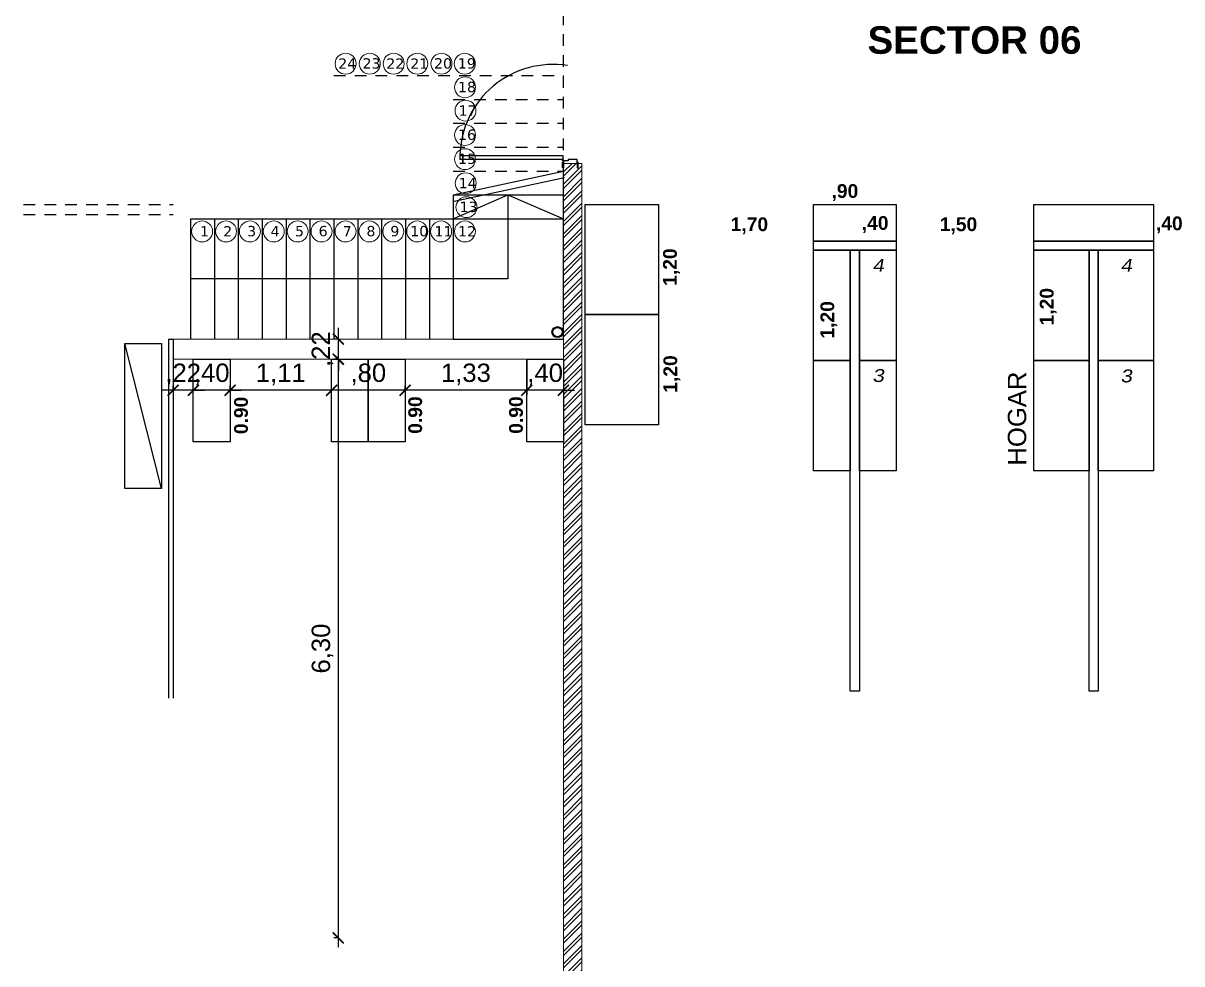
# Model space of a CAD drawing. Header units: metres. Extents: x 1093 to 1459, y -137 to 62.
# Drawn here: x 1112.44 to 1125.05, y -21.09 to -10.84 of the extents above; entities that cross this region are included whole.
import ezdxf

# ---------------------------------------------------------------- set-up
doc = ezdxf.new("R2010")
doc.units = ezdxf.units.M
doc.header["$LTSCALE"] = 0.508
doc.header["$PDMODE"] = 1
doc.header["$PDSIZE"] = -2
doc.linetypes.add('HIDDEN', pattern=[0.375, 0.25, -0.125])
doc.layers.get('0').update_dxf_attribs({"color": 9})
doc.layers.get('Defpoints').update_dxf_attribs({"color": 9})
for name, color, linetype in [('1-PROY', 9, 'HIDDEN'), ('2-texto', 9, 'Continuous'), ('3-muros', 9, 'Continuous'), ('3-tabiques', 9, 'Continuous'), ('4-carpinterias', 9, 'Continuous'), ('7-equipamiento', 9, 'Continuous'), ('8-cota equipam.', 9, 'Continuous'), ('8-cotas-100', 9, 'Continuous'), ('9-Hatch', 9, 'Continuous'), ('instalación', 9, 'Continuous')]:
    doc.layers.add(name, color=color, linetype=linetype)
doc.styles.add('ARIAL', font='arial.ttf', dxfattribs={"width": 1.15, "oblique": 10})
doc.styles.add('Helvetica (bold)', font='')
doc.styles.add('swiss', font='swissel.ttf')
doc.styles.get('Helvetica (bold)').set_extended_font_data('Helvetica', bold=True)
doc.dimstyles.new('dim-100', dxfattribs={"dimtxt": 0.2, "dimasz": 0.12, "dimexe": 0.05, "dimexo": 0, "dimgap": 0.05, "dimtad": 1, "dimzin": 4, "dimtxsty": 'swiss', "dimblk": 'ARCHTICK', "dimcen": 0.5, "dimdle": 0.1, "dimclrd": 256, "dimclre": 252, "dimclrt": 256, "dimadec": 0, "dimazin": 0, "dimtfac": 1, "dimtix": 1, "dimtmove": 2, "dimatfit": 3, "dimldrblk": 'OPEN30', "dimfxl": 0.05, "dimtolj": 1, "dimtzin": 0, "dimarcsym": 0})

# ---------------------------------------------------------------- blocks, each defined once
blk = doc.blocks.new('_ARCHTICK')
at = {"color": 0, "linetype": 'ByBlock', "const_width": 0.15}
blk.add_lwpolyline([(-0.5, -0.5), (0.5, 0.5)], dxfattribs=at)
blk = doc.blocks.new('*D665')
at = {"layer": '8-cotas-100', "color": 252, "lineweight": -2, "transparency": 16777216}
for p, q in [((1115.868, -14.503), (1115.818, -14.503)), ((1115.868, -20.803), (1115.818, -20.803))]:
    blk.add_line(p, q, dxfattribs=at)
at = {"layer": '8-cotas-100', "lineweight": -2, "transparency": 16777216}
blk.add_line((1115.868, -20.903), (1115.868, -14.403), dxfattribs=at)
at = {"layer": 'Defpoints', "color": 0, "transparency": 16777216}
for p in [(1115.868, -14.503), (1115.868, -14.503), (1115.868, -20.803)]:
    blk.add_point(p, dxfattribs=at)
at = {"layer": '8-cotas-100', "lineweight": -2, "transparency": 16777216, "xscale": 0.12, "yscale": 0.12, "zscale": 0.12}
for p, rotation in [((1115.868, -14.503), 90), ((1115.868, -20.803), 270)]:
    blk.add_blockref('_ARCHTICK', p, dxfattribs=dict(at, rotation=rotation))
at = {"layer": '8-cotas-100', "transparency": 16777216, "insert": (1115.696, -17.653), "char_height": 0.2, "attachment_point": 5, "rotation": 90, "style": 'swiss'}
blk.add_mtext('\\A1;6,30', dxfattribs=at)
blk = doc.blocks.new('_Open30')
at = {"color": 0, "linetype": 'ByBlock', "lineweight": -2}
for p, q in [((-1, 0.27), (0, 0)), ((0, 0), (-1, -0.27)), ((0, 0), (-1, 0))]:
    blk.add_line(p, q, dxfattribs=at)
blk = doc.blocks.new('*D666')
at = {"layer": '8-cotas-100', "lineweight": -2, "transparency": 16777216}
for p, q in [((1115.868, -14.283), (1115.868, -14.163)), ((1115.868, -14.503), (1115.868, -14.283)), ((1115.868, -14.503), (1115.868, -14.623))]:
    blk.add_line(p, q, dxfattribs=at)
at = {"layer": '8-cotas-100', "color": 252, "lineweight": -2, "transparency": 16777216}
for p, q in [((1115.868, -14.283), (1115.818, -14.283)), ((1115.868, -14.503), (1115.818, -14.503))]:
    blk.add_line(p, q, dxfattribs=at)
at = {"layer": 'Defpoints', "color": 0, "transparency": 16777216}
for p in [(1115.868, -14.283), (1115.868, -14.283), (1115.868, -14.503)]:
    blk.add_point(p, dxfattribs=at)
at = {"layer": '8-cotas-100', "lineweight": -2, "transparency": 16777216, "xscale": 0.12, "yscale": 0.12, "zscale": 0.12}
for p, rotation in [((1115.868, -14.283), 270), ((1115.868, -14.503), 90)]:
    blk.add_blockref('_ARCHTICK', p, dxfattribs=dict(at, rotation=rotation))
at = {"layer": '8-cotas-100', "transparency": 16777216, "insert": (1115.696, -14.393), "char_height": 0.2, "attachment_point": 5, "rotation": 90, "style": 'swiss'}
blk.add_mtext('\\A1;,22', dxfattribs=at)
blk = doc.blocks.new('*D668')
at = {"layer": '8-cotas-100', "color": 252, "lineweight": -2, "transparency": 16777216}
for p, q in [((1117.919, -14.503), (1117.919, -14.891)), ((1118.319, -14.503), (1118.319, -14.891))]:
    blk.add_line(p, q, dxfattribs=at)
at = {"layer": '8-cotas-100', "lineweight": -2, "transparency": 16777216}
for p, q in [((1117.919, -14.841), (1117.799, -14.841)), ((1118.319, -14.841), (1117.919, -14.841)), ((1118.319, -14.841), (1118.439, -14.841))]:
    blk.add_line(p, q, dxfattribs=at)
at = {"layer": 'Defpoints', "color": 0, "transparency": 16777216}
for p in [(1117.919, -14.503), (1118.319, -14.503), (1117.919, -14.841)]:
    blk.add_point(p, dxfattribs=at)
at = {"layer": '8-cotas-100', "lineweight": -2, "transparency": 16777216, "xscale": 0.12, "yscale": 0.12, "zscale": 0.12}
blk.add_blockref('_ARCHTICK', (1117.919, -14.841), dxfattribs=at)
at = {"layer": '8-cotas-100', "lineweight": -2, "transparency": 16777216, "xscale": 0.12, "yscale": 0.12, "zscale": 0.12, "rotation": 180}
blk.add_blockref('_ARCHTICK', (1118.319, -14.841), dxfattribs=at)
at = {"layer": '8-cotas-100', "transparency": 16777216, "insert": (1118.119, -14.669), "char_height": 0.2, "attachment_point": 5, "style": 'swiss'}
blk.add_mtext('\\A1;,40', dxfattribs=at)
blk = doc.blocks.new('*D669')
at = {"layer": '8-cotas-100', "color": 252, "lineweight": -2, "transparency": 16777216}
for p, q in [((1117.919, -14.503), (1117.919, -14.891)), ((1116.594, -14.841), (1116.594, -14.791))]:
    blk.add_line(p, q, dxfattribs=at)
at = {"layer": '8-cotas-100', "lineweight": -2, "transparency": 16777216}
blk.add_line((1118.019, -14.841), (1116.494, -14.841), dxfattribs=at)
at = {"layer": 'Defpoints', "color": 0, "transparency": 16777216}
for p in [(1117.919, -14.503), (1116.594, -14.841), (1116.594, -14.841)]:
    blk.add_point(p, dxfattribs=at)
at = {"layer": '8-cotas-100', "lineweight": -2, "transparency": 16777216, "xscale": 0.12, "yscale": 0.12, "zscale": 0.12, "rotation": 180}
blk.add_blockref('_ARCHTICK', (1116.594, -14.841), dxfattribs=at)
at = {"layer": '8-cotas-100', "lineweight": -2, "transparency": 16777216, "xscale": 0.12, "yscale": 0.12, "zscale": 0.12}
blk.add_blockref('_ARCHTICK', (1117.919, -14.841), dxfattribs=at)
at = {"layer": '8-cotas-100', "transparency": 16777216, "insert": (1117.256, -14.669), "char_height": 0.2, "attachment_point": 5, "style": 'swiss'}
blk.add_mtext('\\A1;1,33', dxfattribs=at)
blk = doc.blocks.new('*D670')
at = {"layer": '8-cotas-100', "lineweight": -2, "transparency": 16777216}
blk.add_line((1116.694, -14.841), (1115.694, -14.841), dxfattribs=at)
at = {"layer": '8-cotas-100', "color": 252, "lineweight": -2, "transparency": 16777216}
for p, q in [((1115.794, -14.841), (1115.794, -14.791)), ((1116.594, -14.841), (1116.594, -14.791))]:
    blk.add_line(p, q, dxfattribs=at)
at = {"layer": 'Defpoints', "color": 0, "transparency": 16777216}
for p in [(1115.794, -14.841), (1115.794, -14.841), (1116.594, -14.841)]:
    blk.add_point(p, dxfattribs=at)
at = {"layer": '8-cotas-100', "lineweight": -2, "transparency": 16777216, "xscale": 0.12, "yscale": 0.12, "zscale": 0.12, "rotation": 180}
blk.add_blockref('_ARCHTICK', (1115.794, -14.841), dxfattribs=at)
at = {"layer": '8-cotas-100', "lineweight": -2, "transparency": 16777216, "xscale": 0.12, "yscale": 0.12, "zscale": 0.12}
blk.add_blockref('_ARCHTICK', (1116.594, -14.841), dxfattribs=at)
at = {"layer": '8-cotas-100', "transparency": 16777216, "insert": (1116.194, -14.669), "char_height": 0.2, "attachment_point": 5, "style": 'swiss'}
blk.add_mtext('\\A1;,80', dxfattribs=at)
blk = doc.blocks.new('*D671')
at = {"layer": '8-cotas-100', "lineweight": -2, "transparency": 16777216}
blk.add_line((1115.894, -14.841), (1114.589, -14.841), dxfattribs=at)
at = {"layer": '8-cotas-100', "color": 252, "lineweight": -2, "transparency": 16777216}
for p, q in [((1114.689, -14.841), (1114.689, -14.791)), ((1115.794, -14.841), (1115.794, -14.791))]:
    blk.add_line(p, q, dxfattribs=at)
at = {"layer": 'Defpoints', "color": 0, "transparency": 16777216}
for p in [(1114.689, -14.841), (1114.689, -14.841), (1115.794, -14.841)]:
    blk.add_point(p, dxfattribs=at)
at = {"layer": '8-cotas-100', "lineweight": -2, "transparency": 16777216, "xscale": 0.12, "yscale": 0.12, "zscale": 0.12, "rotation": 180}
blk.add_blockref('_ARCHTICK', (1114.689, -14.841), dxfattribs=at)
at = {"layer": '8-cotas-100', "lineweight": -2, "transparency": 16777216, "xscale": 0.12, "yscale": 0.12, "zscale": 0.12}
blk.add_blockref('_ARCHTICK', (1115.794, -14.841), dxfattribs=at)
at = {"layer": '8-cotas-100', "transparency": 16777216, "insert": (1115.241, -14.669), "char_height": 0.2, "attachment_point": 5, "style": 'swiss'}
blk.add_mtext('\\A1;1,11', dxfattribs=at)
blk = doc.blocks.new('*D672')
at = {"layer": '8-cotas-100', "lineweight": -2, "transparency": 16777216}
for p, q in [((1114.289, -14.841), (1114.169, -14.841)), ((1114.689, -14.841), (1114.289, -14.841)), ((1114.689, -14.841), (1114.809, -14.841))]:
    blk.add_line(p, q, dxfattribs=at)
at = {"layer": '8-cotas-100', "color": 252, "lineweight": -2, "transparency": 16777216}
for p, q in [((1114.289, -14.841), (1114.289, -14.791)), ((1114.689, -14.841), (1114.689, -14.791))]:
    blk.add_line(p, q, dxfattribs=at)
at = {"layer": 'Defpoints', "color": 0, "transparency": 16777216}
for p in [(1114.289, -14.841), (1114.289, -14.841), (1114.689, -14.841)]:
    blk.add_point(p, dxfattribs=at)
at = {"layer": '8-cotas-100', "lineweight": -2, "transparency": 16777216, "xscale": 0.12, "yscale": 0.12, "zscale": 0.12}
blk.add_blockref('_ARCHTICK', (1114.289, -14.841), dxfattribs=at)
at = {"layer": '8-cotas-100', "lineweight": -2, "transparency": 16777216, "xscale": 0.12, "yscale": 0.12, "zscale": 0.12, "rotation": 180}
blk.add_blockref('_ARCHTICK', (1114.689, -14.841), dxfattribs=at)
at = {"layer": '8-cotas-100', "transparency": 16777216, "insert": (1114.489, -14.669), "char_height": 0.2, "attachment_point": 5, "style": 'swiss'}
blk.add_mtext('\\A1;,40', dxfattribs=at)
blk = doc.blocks.new('*D673')
at = {"layer": '8-cotas-100', "lineweight": -2, "transparency": 16777216}
for p, q in [((1114.069, -14.841), (1113.949, -14.841)), ((1114.289, -14.841), (1114.069, -14.841)), ((1114.289, -14.841), (1114.409, -14.841))]:
    blk.add_line(p, q, dxfattribs=at)
at = {"layer": '8-cotas-100', "color": 252, "lineweight": -2, "transparency": 16777216}
for p, q in [((1114.069, -14.841), (1114.069, -14.791)), ((1114.289, -14.841), (1114.289, -14.791))]:
    blk.add_line(p, q, dxfattribs=at)
at = {"layer": 'Defpoints', "color": 0, "transparency": 16777216}
for p in [(1114.069, -14.841), (1114.069, -14.841), (1114.289, -14.841)]:
    blk.add_point(p, dxfattribs=at)
at = {"layer": '8-cotas-100', "lineweight": -2, "transparency": 16777216, "xscale": 0.12, "yscale": 0.12, "zscale": 0.12}
blk.add_blockref('_ARCHTICK', (1114.069, -14.841), dxfattribs=at)
at = {"layer": '8-cotas-100', "lineweight": -2, "transparency": 16777216, "xscale": 0.12, "yscale": 0.12, "zscale": 0.12, "rotation": 180}
blk.add_blockref('_ARCHTICK', (1114.289, -14.841), dxfattribs=at)
at = {"layer": '8-cotas-100', "transparency": 16777216, "insert": (1114.179, -14.669), "char_height": 0.2, "attachment_point": 5, "style": 'swiss'}
blk.add_mtext('\\A1;,22', dxfattribs=at)

msp = doc.modelspace()

# ---------------------------------------------------------------- hatches: boundary and pattern name
at = {"layer": '9-Hatch', "lineweight": 0}
h = msp.add_hatch(dxfattribs=at)
h.set_pattern_fill('ANSI32', color=256, scale=0.01)
h.set_pattern_definition([(45, (-161.83503, 0), (-0.067351921, 0.067351921), []), (45, (-161.79013, 0), (-0.067351921, 0.067351921), [])])
h.paths.add_polyline_path([(1118.519, -12.371), (1118.479, -12.371), (1118.479, -12.418), (1118.469, -12.418), (1118.469, -12.371), (1118.319, -12.371), (1118.319, -12.418), (1118.319, -20.903), (1118.322, -20.903), (1118.322, -23.403), (1118.319, -33.617), (1118.319, -33.791), (1118.519, -33.792)])

# ---------------------------------------------------------------- linework, layer by layer
msp.add_lwpolyline([(1113.944, -15.912), (1113.544, -15.912), (1113.544, -14.332), (1113.944, -14.332)], close=True)
msp.add_lwpolyline([(1113.944, -15.912), (1113.544, -14.332)])
at = {"layer": '1-PROY'}
for p, q in [((1118.319, -12.455), (1118.319, -10.107)), ((1115.819, -11.415), (1118.319, -11.415)), ((1117.119, -11.675), (1118.319, -11.675)), ((1117.119, -11.935), (1118.319, -11.935)), ((1117.119, -12.195), (1118.319, -12.195)), ((1117.119, -12.455), (1118.319, -12.455)), ((1100.183, -12.817), (1114.069, -12.817)), ((1100.183, -12.927), (1114.069, -12.927))]:
    msp.add_line(p, q, dxfattribs=at)
at = {"layer": '1-PROY', "linetype": 'Continuous', "lineweight": 0}
for centre in [(1115.947, -11.286), (1116.21, -11.286), (1116.47, -11.286), (1116.727, -11.286), (1116.99, -11.286), (1117.244, -11.286), (1117.247, -11.543), (1117.252, -11.797), (1117.247, -12.062), (1117.247, -12.325), (1117.254, -12.588)]:
    msp.add_circle(centre, 0.114, dxfattribs=at)
at = {"layer": '3-muros', "linetype": 'Continuous', "lineweight": 0}
for p, q in [((1118.319, -14.283), (1114.069, -14.283)), ((1118.319, -14.503), (1114.069, -14.503))]:
    msp.add_line(p, q, dxfattribs=at)
at = {"layer": '3-tabiques', "linetype": 'Continuous', "lineweight": 0}
for p, q in [((1118.319, -33.791), (1118.319, -12.371)), ((1118.519, -12.371), (1118.319, -12.371)), ((1118.519, -33.792), (1118.519, -12.371))]:
    msp.add_line(p, q, dxfattribs=at)
at = {"layer": '4-carpinterias'}
for p, q in [((1118.369, -12.342), (1118.319, -12.342)), ((1118.319, -12.342), (1118.319, -12.372)), ((1118.469, -12.33), (1118.369, -12.33)), ((1118.369, -12.33), (1118.369, -12.342)), ((1118.469, -12.372), (1118.469, -12.33)), ((1117.119, -12.715), (1118.319, -12.715)), ((1114.258, -12.975), (1118.319, -12.975)), ((1114.258, -12.975), (1114.258, -14.283)), ((1114.518, -12.975), (1114.518, -14.283)), ((1114.778, -12.975), (1114.778, -14.283)), ((1115.038, -12.975), (1115.038, -14.283)), ((1115.298, -12.975), (1115.298, -14.283)), ((1115.558, -12.975), (1115.558, -14.283)), ((1115.819, -12.975), (1115.819, -14.283)), ((1116.079, -12.975), (1116.079, -14.283)), ((1116.339, -12.975), (1116.339, -14.283)), ((1116.599, -12.975), (1116.599, -14.283)), ((1116.859, -12.975), (1116.859, -14.283)), ((1114.019, -14.283), (1114.019, -18.193)), ((1114.019, -14.283), (1114.069, -14.283)), ((1114.069, -14.283), (1114.069, -18.193))]:
    msp.add_line(p, q, dxfattribs=at)
for points in [[(1117.193, -12.285), (1118.312, -12.285), (1118.312, -12.33), (1117.193, -12.33)], [(1118.319, -12.357), (1118.319, -12.418), (1118.309, -12.418), (1118.309, -12.357)], [(1118.469, -12.357), (1118.469, -12.418), (1118.479, -12.418), (1118.479, -12.357)]]:
    msp.add_lwpolyline(points, close=True, dxfattribs=at)
at = {"layer": '4-carpinterias', "flags": 128}
for points in [[(1117.119, -12.715), (1118.319, -12.455)], [(1118.319, -14.283), (1118.319, -12.455)], [(1117.128, -12.784), (1118.328, -12.524)], [(1117.713, -12.715), (1117.713, -13.629), (1114.258, -13.629)], [(1117.119, -12.715), (1117.119, -14.283), (1118.319, -14.283)], [(1117.119, -12.975), (1117.713, -12.715), (1118.319, -12.975)]]:
    msp.add_lwpolyline(points, dxfattribs=at)
at = {"layer": '4-carpinterias'}
msp.add_circle((1118.312, -12.339), 0.006, dxfattribs=at)
at = {"layer": '4-carpinterias', "linetype": 'Continuous', "lineweight": 0}
for centre in [(1117.262, -12.848), (1114.385, -13.112), (1114.645, -13.112), (1114.905, -13.112), (1115.165, -13.112), (1115.425, -13.112), (1115.685, -13.112), (1115.946, -13.112), (1116.206, -13.112), (1116.466, -13.112), (1116.726, -13.112), (1116.986, -13.112), (1117.246, -13.112)]:
    msp.add_circle(centre, 0.114, dxfattribs=at)
at = {"layer": '4-carpinterias'}
msp.add_arc((1118.202, -12.305), 1.011, 80.9801, 178.8735, dxfattribs=at)
at = {"layer": '7-equipamiento'}
for points in [[(1119.354, -12.817), (1119.354, -14.017), (1118.554, -14.017), (1118.554, -12.817)], [(1121.939, -12.817), (1121.939, -13.217), (1121.039, -13.217), (1121.039, -12.817)], [(1124.739, -12.817), (1124.739, -13.217), (1123.439, -13.217), (1123.439, -12.817)], [(1121.939, -13.217), (1121.939, -13.317), (1121.039, -13.317), (1121.039, -13.217)], [(1124.739, -13.217), (1124.739, -13.317), (1123.439, -13.317), (1123.439, -13.217)], [(1121.439, -13.317), (1121.439, -14.517), (1121.039, -14.517), (1121.039, -13.317)], [(1121.539, -13.317), (1121.539, -18.117), (1121.439, -18.117), (1121.439, -13.317)], [(1121.939, -13.317), (1121.939, -14.517), (1121.539, -14.517), (1121.539, -13.317)], [(1124.039, -13.317), (1124.039, -14.517), (1123.439, -14.517), (1123.439, -13.317)], [(1124.139, -13.317), (1124.139, -18.117), (1124.039, -18.117), (1124.039, -13.317)], [(1124.739, -13.317), (1124.739, -14.517), (1124.139, -14.517), (1124.139, -13.317)], [(1119.354, -14.017), (1119.354, -15.217), (1118.554, -15.217), (1118.554, -14.017)], [(1114.689, -15.403), (1114.289, -15.403), (1114.289, -14.503), (1114.689, -14.503)], [(1116.194, -15.403), (1115.794, -15.403), (1115.794, -14.503), (1116.194, -14.503)], [(1116.594, -15.403), (1116.194, -15.403), (1116.194, -14.503), (1116.594, -14.503)], [(1118.319, -15.403), (1117.919, -15.403), (1117.919, -14.503), (1118.319, -14.503)], [(1121.439, -14.517), (1121.439, -15.717), (1121.039, -15.717), (1121.039, -14.517)], [(1121.939, -14.517), (1121.939, -15.717), (1121.539, -15.717), (1121.539, -14.517)], [(1124.039, -14.517), (1124.039, -15.717), (1123.439, -15.717), (1123.439, -14.517)], [(1124.739, -14.517), (1124.739, -15.717), (1124.139, -15.717), (1124.139, -14.517)]]:
    msp.add_lwpolyline(points, close=True, dxfattribs=at)
at = {"layer": 'instalación'}
for radius in [0.06, 0.05]:
    msp.add_circle((1118.253, -14.208), radius, dxfattribs=at)

# ---------------------------------------------------------------- texts
at = {"layer": '1-PROY', "linetype": 'Continuous', "lineweight": 0, "char_height": 0.1125, "width": 0.12857, "attachment_point": 7, "style": 'swiss'}
for s, insert in [('\\pi-0.022185;{\\fVerdana|b0|i0|c0|p34;23}', (1116.153, -11.341)), ('\\pi-0.022903;{\\fVerdana|b0|i0|c0|p34;20}', (1116.932, -11.341)), ('\\pi-0.018483;{\\fVerdana|b0|i0|c0|p34;19}', (1117.186, -11.341)), ('\\pi-0.024263;{\\fVerdana|b0|i0|c0|p34;24}', (1115.89, -11.341)), ('\\pi-0.022978;{\\fVerdana|b0|i0|c0|p34;22}', (1116.413, -11.341)), ('\\pi-0.019767;{\\fVerdana|b0|i0|c0|p34;21}', (1116.67, -11.341)), ('\\pi-0.018974;{\\fVerdana|b0|i0|c0|p34;18}', (1117.189, -11.598)), ('\\pi-0.018709;{\\fVerdana|b0|i0|c0|p34;17}', (1117.195, -11.852)), ('\\pi-0.019389;{\\fVerdana|b0|i0|c0|p34;16}', (1117.189, -12.117)), ('\\pi-0.018105;{\\fVerdana|b0|i0|c0|p34;15}', (1117.189, -12.379)), ('\\pi-0.019843;{\\fVerdana|b0|i0|c0|p34;14}', (1117.197, -12.642))]:
    msp.add_mtext(s, dxfattribs=dict(at, insert=insert))
at = {"layer": '2-texto', "color": 1, "insert": (1121.628, -10.878), "char_height": 0.3, "attachment_point": 1}
msp.add_mtext_dynamic_manual_height_columns('{\\fArial|b1|i0|c0|p34;\\C6;SECTOR 06}', width=2.92337, gutter_width=1, heights=[0], dxfattribs=at)
at = {"layer": '2-texto', "insert": (1123.155, -15.91), "char_height": 0.2, "width": 1.49537, "attachment_point": 1, "rotation": 90, "style": 'swiss'}
msp.add_mtext('\\pi0.24837;{\\fArial|b0|i0|c0|p34;HOGAR}', dxfattribs=at)
at = {"layer": '4-carpinterias', "linetype": 'Continuous', "lineweight": 0, "char_height": 0.1125, "width": 0.12857, "attachment_point": 7, "style": 'swiss'}
for s, insert in [('\\pi-0.017765;{\\fVerdana|b0|i0|c0|p34;13}', (1117.204, -12.903)), ('\\pi0.033839;{\\fVerdana|b0|i0|c0|p34;1}', (1114.328, -13.167)), ('\\pi0.026208;{\\fVerdana|b0|i0|c0|p34;2}', (1114.588, -13.167)), ('\\pi0.027228;{\\fVerdana|b0|i0|c0|p34;3}', (1114.848, -13.167)), ('\\pi0.02175;{\\fVerdana|b0|i0|c0|p34;4}', (1115.108, -13.167)), ('\\pi0.027643;{\\fVerdana|b0|i0|c0|p34;5}', (1115.368, -13.167)), ('\\pi0.02447;{\\fVerdana|b0|i0|c0|p34;6}', (1115.628, -13.167)), ('\\pi0.025792;{\\fVerdana|b0|i0|c0|p34;7}', (1115.889, -13.167)), ('\\pi0.024319;{\\fVerdana|b0|i0|c0|p34;8}', (1116.149, -13.167)), ('\\pi0.02447;{\\fVerdana|b0|i0|c0|p34;9}', (1116.409, -13.167)), ('\\pi-0.018483;{\\fVerdana|b0|i0|c0|p34;10}', (1116.669, -13.167)), ('\\pi-0.015347;{\\fVerdana|b0|i0|c0|p34;11}', (1116.929, -13.167)), ('\\pi-0.018558;{\\fVerdana|b0|i0|c0|p34;12}', (1117.189, -13.167))]:
    msp.add_mtext(s, dxfattribs=dict(at, insert=insert))
at = {"layer": '7-equipamiento', "char_height": 0.14, "attachment_point": 1, "line_spacing_factor": 0.843168, "style": 'ARIAL'}
for s, insert in [('4', (1121.681, -13.411)), ('4', (1124.381, -13.411)), ('3', (1121.681, -14.611)), ('3', (1124.381, -14.615))]:
    msp.add_mtext(s, dxfattribs=dict(at, insert=insert))
at = {"layer": '8-cota equipam.', "lineweight": 0, "style": 'Helvetica (bold)'}
for s, p in [(',90', (1121.236, -12.747)), ('1,70', (1120.138, -13.109)), (',40', (1121.565, -13.095)), ('1,50', (1122.414, -13.109)), (',40', (1124.767, -13.099))]:
    msp.add_text(s, height=0.1499, dxfattribs=at).set_placement(p)
for s, p in [('1,20', (1119.552, -13.704)), ('1,20', (1123.653, -14.135)), ('1,20', (1121.265, -14.278)), ('1,20', (1119.556, -14.868)), ('0.90', (1114.883, -15.319)), ('0.90', (1116.779, -15.315)), ('0.90', (1117.876, -15.315))]:
    msp.add_text(s, height=0.1499, rotation=90, dxfattribs=at).set_placement(p)

# ---------------------------------------------------------------- dimensions: what is measured, and where the dimension line sits
at = {"layer": '8-cotas-100'}
for base, p1, p2, picture, middle in [((1115.868, -14.283), (1115.868, -14.503), (1115.868, -14.283), '*D666', (1115.696, -14.393)), ((1115.868, -14.503), (1115.868, -20.803), (1115.868, -14.503), '*D665', (1115.696, -17.653))]:
    dim = msp.add_linear_dim(base=base, p1=p1, p2=p2, angle=90, dimstyle='dim-100', dxfattribs=at)
    dim.commit()
    dim.dimension.update_dxf_attribs({"geometry": picture, "text_midpoint": middle})
for base, p1, p2, picture, middle in [((1116.593578179, -14.840898453), (1117.918578179, -14.503373895), (1116.593578179, -14.840898453), '*D669', (1117.256078179, -14.669329826)), ((1117.919, -14.841), (1118.319, -14.503), (1117.919, -14.503), '*D668', (1118.119, -14.669)), ((1114.069, -14.841), (1114.289, -14.841), (1114.069, -14.841), '*D673', (1114.179, -14.669)), ((1114.289, -14.841), (1114.689, -14.841), (1114.289, -14.841), '*D672', (1114.489, -14.669)), ((1114.688578179, -14.840898453), (1115.793578179, -14.840898453), (1114.688578179, -14.840898453), '*D671', (1115.241078179, -14.669329826)), ((1115.794, -14.841), (1116.594, -14.841), (1115.794, -14.841), '*D670', (1116.194, -14.669))]:
    dim = msp.add_linear_dim(base=base, p1=p1, p2=p2, dimstyle='dim-100', dxfattribs=at)
    dim.commit()
    dim.dimension.update_dxf_attribs({"geometry": picture, "text_midpoint": middle})

doc.saveas('drawing.dxf')
